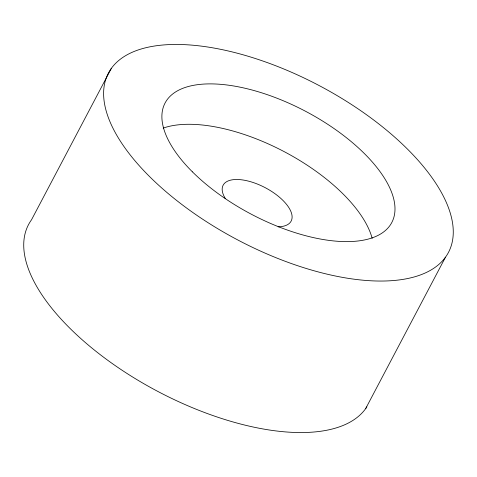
<?xml version="1.0" encoding="UTF-8"?>
<svg xmlns="http://www.w3.org/2000/svg" width="477" height="477" viewBox="0 0 477 477"><rect width="100%" height="100%" fill="white"/><g stroke="black" fill="none" stroke-linecap="round" stroke-linejoin="round"><path stroke-width="0.72" d="M111.385 68.306L31.512 219.808A192.219 87.267 27.8 0 0 149.074 386.68A192.219 87.267 27.8 0 0 366.855 406.875M365.615 408.694L445.488 257.192A192.219 87.267 27.8 0 0 239.591 53.829A192.219 87.267 27.8 0 0 150.237 177.229A192.219 87.267 27.8 0 0 445.488 257.192M163.2 128.098A128.146 58.176 27.8 0 1 284.322 151.716A128.146 58.176 27.8 0 1 372.155 238.321M225.412 198.653A38.446 17.452 27.8 0 1 240.265 179.662A38.446 17.452 27.8 0 1 286.516 204.371A38.446 17.452 27.8 0 1 278.109 226.808M192.416 171.851A128.146 58.176 27.8 0 0 389.56 226.044A128.146 58.176 27.8 0 0 253.341 90.356A128.146 58.176 27.8 0 0 192.416 171.851"/></g></svg>
